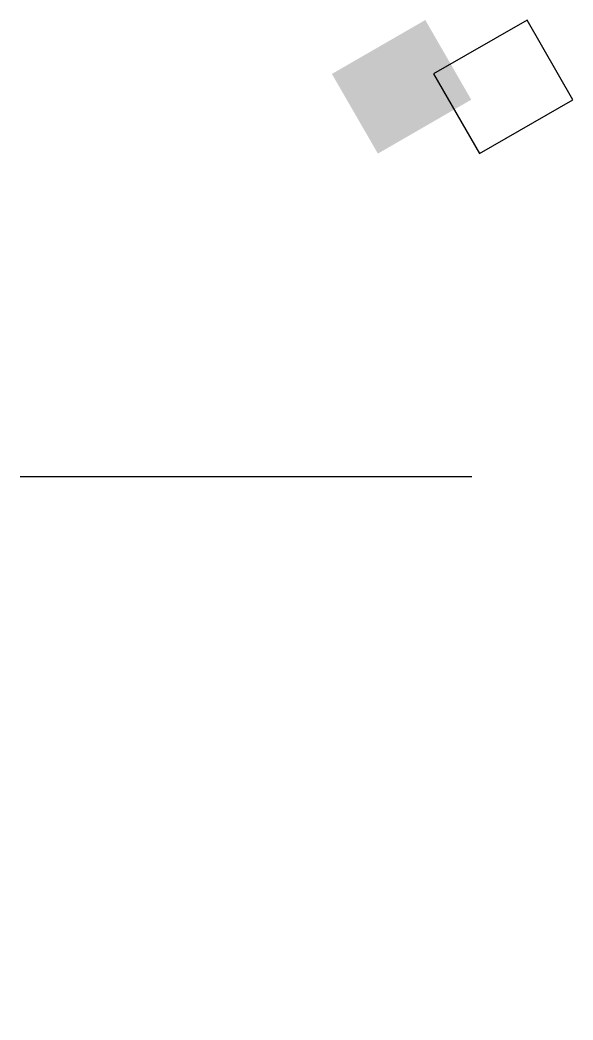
# Model space of a CAD drawing. Header units: millimetres. Extents: x 225 to 342, y 0 to 212.
import ezdxf

# ---------------------------------------------------------------- set-up
doc = ezdxf.new("R2010")
doc.units = ezdxf.units.MM

# ---------------------------------------------------------------- blocks, each defined once
blk = doc.blocks.new('A$C452dd201')
at = {"linetype": 'Continuous', "extrusion": (0.642788, -0.766044, 2.68497e-16)}
blk.add_hatch(color=8, dxfattribs=at).paths.add_polyline_path([(-73.01, -194.73), (-98.81, -183.32), (-111.52, -200.18), (-85.71, -211.59)])
for p, q in [((-54.16, -89.17, -183.32), (-34.4, -72.59, -194.73)), ((-34.4, -72.59, -194.73), (-44.13, -80.75, -211.59)), ((-44.13, -80.75, -211.59), (-63.9, -97.34, -200.18)), ((-63.9, -97.34, -200.18), (-54.16, -89.17, -183.32))]:
    blk.add_line(p, q, dxfattribs=at)

msp = doc.modelspace()

# ---------------------------------------------------------------- linework, layer by layer
at = {"extrusion": (0, -1, 0)}
msp.add_line((224.73, 114.97, -9.01), (320.37, 114.97, 71.24), dxfattribs=at)

# ---------------------------------------------------------------- block references
msp.add_blockref('A$C452dd201', (376.17, 57.35), dxfattribs=at)

doc.saveas('drawing.dxf')
